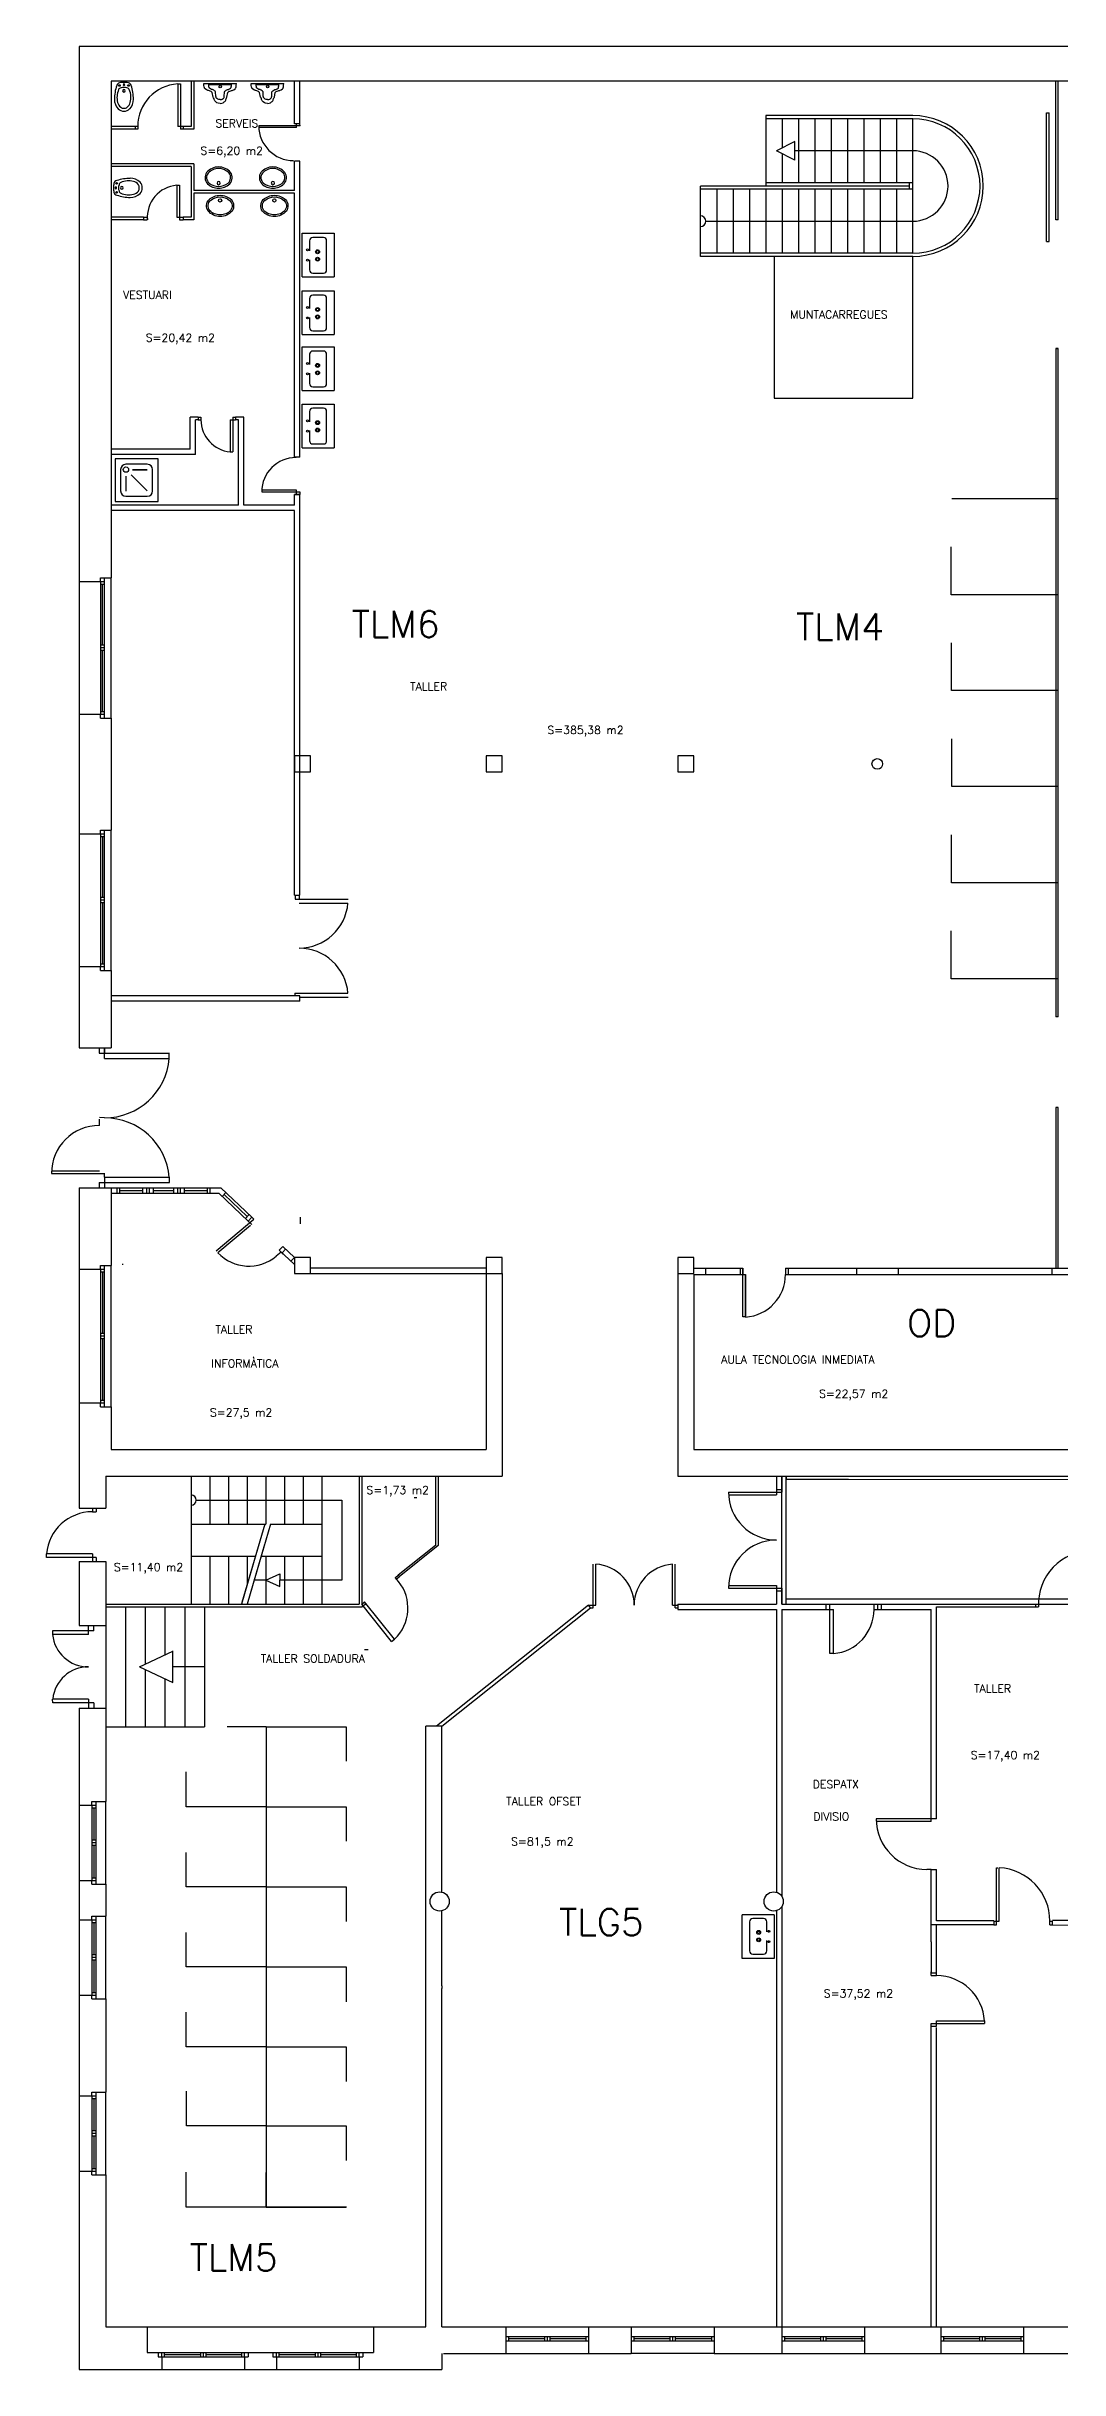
# Model space of a CAD drawing. Extents: x 188 to 272, y -39 to 198.
# Drawn here: x 188.07 to 207.06, y -36.24 to 7.31 of the extents above; entities that cross this region are included whole.
import ezdxf

# ---------------------------------------------------------------- set-up
doc = ezdxf.new("R2010")
doc.units = 0
doc.header["$MEASUREMENT"] = 0
doc.linetypes.add('RAYITAS', pattern=[0.375, 0.25, -0.125])
doc.layers.get('0').update_dxf_attribs({"linetype": 'CONTINUOUS'})
for name, color, linetype in [('ESCA', 4, 'CONTINUOUS'), ('MURO', 1, 'CONTINUOUS'), ('PILAR', 6, 'CONTINUOUS'), ('PUER', 5, 'CONTINUOUS'), ('RETR', 7, 'CONTINUOUS'), ('SANE', 4, 'CONTINUOUS'), ('SUP', 7, 'CONTINUOUS'), ('TABI', 3, 'CONTINUOUS'), ('TEXT', 7, 'CONTINUOUS'), ('VENT', 2, 'CONTINUOUS')]:
    doc.layers.add(name, color=color, linetype=linetype)
doc.layers.get('0').off()
doc.styles.add('SIMPLEX', font='simplex.shx')
doc.styles.add('SIMPLEX8', font='simplex.shx')

# ---------------------------------------------------------------- blocks, each defined once
blk = doc.blocks.new('PICA')
at = {"color": 0, "linetype": 'ByBlock'}
for p, q in [((0, 0.441), (0.599, 0.441)), ((0, -0.378), (0, 0.441)), ((0.599, 0.441), (0.599, -0.378)), ((0.14, 0.301), (0.14, 0.109)), ((0.399, 0.362), (0.2, 0.362)), ((0.459, -0.246), (0.459, 0.301)), ((0, -0.378), (0.599, -0.378)), ((0.14, -0.055), (0.14, -0.246)), ((0.2, -0.307), (0.399, -0.307))]:
    blk.add_line(p, q, dxfattribs=at)
for centre in [(0.099, 0.128), (0.099, -0.066)]:
    blk.add_circle(centre, 0.0182, dxfattribs=at)
for centre, radius, start, end in [((0.2, 0.301), 0.0607, 90, 180), ((0.29, 0.093), 0.0364, 90.00000999999992, 89.99995000000004), ((0.29, 0.093), 0.0243, 90.00000999999992, 89.99995000000004), ((0.399, 0.301), 0.0607, 0, 90), ((0.2, -0.246), 0.0607, 180, 270), ((0.29, -0.046), 0.0364, 90.00000999999992, 89.99995000000004), ((0.29, -0.046), 0.0243, 90.00000999999992, 89.99995000000004), ((0.399, -0.246), 0.0607, 270, 0)]:
    blk.add_arc(centre, radius, start, end, dxfattribs=at)
blk = doc.blocks.new('SAND0800')
at = {"color": 0, "linetype": 'ByBlock'}
for p, q in [((0.8, 0.4), (0, 0.4)), ((0, 0.4), (0, -0.4)), ((0.1, 0.2), (0.1, -0.2)), ((0.6, 0.3), (0.2, 0.3)), ((0.2, 0.076), (0.2, -0.203)), ((0.3, 0.1), (0.6, -0.2)), ((0.597, 0.196), (0.319, 0.196)), ((0.324, 0.196), (0.597, 0.196)), ((0.7, -0.2), (0.7, 0.2)), ((0.8, -0.4), (0.8, 0.4)), ((0, -0.4), (0.8, -0.4)), ((0.2, -0.3), (0.6, -0.3))]:
    blk.add_line(p, q, dxfattribs=at)
blk.add_circle((0.2, 0.2), 0.05, dxfattribs=at)
for centre, start, end in [((0.2, 0.2), 90, 180), ((0.6, 0.2), 0, 90), ((0.2, -0.2), 180, 270), ((0.6, -0.2), 270, 0)]:
    blk.add_arc(centre, 0.1, start, end, dxfattribs=at)
blk = doc.blocks.new('SANLG050')
for centre, radius, start, end in [((-0.079, -0.199), 0.175, 137.7025, 213.746), ((-0.089, -0.198), 0.136, 130.3357, 218.6129), ((0.004, -0.095), 0.304, 221.4024, 269.2179), ((0.002, -0.312), 0.312, 90.4026, 132.3344), ((0, -0.099), 0.27, 223.2869, 269.9124), ((0.001, -0.312), 0.281, 90.1192, 129.3534), ((0, -0.096), 0.03, 90, 270), ((0, -0.096), 0.03, 90, 270), ((-0.002, -0.312), 0.312, 47.6656, 89.5974), ((-0.001, -0.312), 0.281, 50.6466, 89.8808), ((0, -0.096), 0.03, 270, 90), ((0, -0.096), 0.03, 270, 90), ((0, -0.099), 0.27, 270.0876, 316.7131), ((-0.004, -0.095), 0.304, 270.7821, 318.5976), ((0.089, -0.198), 0.136, 321.3871, 49.6643), ((0.079, -0.199), 0.175, 326.254, 42.2975)]:
    blk.add_arc(centre, radius, start, end)
blk = doc.blocks.new('SANTA035')
for centre in [(-0.084, -0.059), (0.084, -0.059)]:
    blk.add_circle(centre, 0.015)
for centre, radius, start, end in [((-0.001, -0.366), 0.366, 89.8005, 103.032), ((0.001, -0.366), 0.366, 76.968, 90.1995), ((0.609, -0.314), 0.787, 161.261, 180.1435), ((0.084, -0.319), 0.263, 179.3193, 223.2606), ((-0.071, -0.075), 0.0668, 100.7369, 168.1755), ((0.234, -0.284), 0.365, 156.2236, 194.6941), ((0.024, -0.347), 0.146, 191.5385, 235.0662), ((-0.058, -0.148), 0.0436, 85.744, 165.1029), ((0.004, -0.276), 0.181, 91.2128, 108.8064), ((0, -0.157), 0.025, 90, 270), ((0, -0.157), 0.025, 90, 270), ((0, -0.045), 0.015, 90, 270), ((0, -0.045), 0.015, 270, 90), ((-0.004, -0.276), 0.181, 71.1936, 88.7872), ((0, -0.157), 0.025, 270, 90), ((0, -0.157), 0.025, 270, 90), ((0.058, -0.148), 0.0436, 14.8971, 94.256), ((-0.024, -0.347), 0.146, 304.9338, 348.4615), ((0.071, -0.075), 0.0668, 11.8245, 79.2631), ((-0.234, -0.284), 0.365, 345.3059, 23.7764), ((-0.084, -0.319), 0.263, 316.7394, 0.6807), ((-0.609, -0.314), 0.787, 359.8565, 18.739), ((0.001, -0.377), 0.163, 228.5613, 269.6753), ((-0.003, -0.387), 0.098, 234.9169, 271.8624), ((0.003, -0.387), 0.098, 268.1376, 305.0831), ((-0.001, -0.377), 0.163, 270.3247, 311.4387)]:
    blk.add_arc(centre, radius, start, end)
blk = doc.blocks.new('URI')
at = {"color": 0, "linetype": 'ByBlock'}
for p, q in [((-0.305, -0.087), (0.304, -0.087)), ((-0.212, -0.127), (-0.213, -0.105)), ((-0.213, -0.105), (0.213, -0.105)), ((-0.209, -0.146), (-0.212, -0.127)), ((-0.205, -0.161), (-0.209, -0.146)), ((-0.204, -0.165), (-0.205, -0.161)), ((-0.198, -0.174), (-0.204, -0.165)), ((-0.179, -0.186), (-0.198, -0.174)), ((-0.167, -0.192), (-0.179, -0.186)), ((-0.161, -0.195), (-0.167, -0.192)), ((-0.15, -0.197), (-0.161, -0.195)), ((-0.14, -0.199), (-0.15, -0.197)), ((-0.13, -0.203), (-0.14, -0.199)), ((-0.116, -0.21), (-0.13, -0.203)), ((-0.103, -0.219), (-0.116, -0.21)), ((-0.091, -0.231), (-0.103, -0.219)), ((-0.084, -0.241), (-0.091, -0.231)), ((-0.079, -0.326), (-0.084, -0.241)), ((-0.077, -0.336), (-0.079, -0.326)), ((-0.077, -0.336), (-0.079, -0.326)), ((-0.075, -0.345), (-0.077, -0.336)), ((-0.075, -0.345), (-0.077, -0.336)), ((-0.071, -0.352), (-0.075, -0.345)), ((-0.071, -0.352), (-0.075, -0.345)), ((-0.061, -0.363), (-0.071, -0.352)), ((-0.061, -0.363), (-0.071, -0.352)), ((-0.055, -0.368), (-0.061, -0.363)), ((-0.055, -0.368), (-0.061, -0.363)), ((-0.041, -0.377), (-0.055, -0.368)), ((-0.041, -0.377), (-0.055, -0.368)), ((-0.025, -0.384), (-0.041, -0.377)), ((-0.025, -0.384), (-0.041, -0.377)), ((0, -0.386), (-0.025, -0.384)), ((0, -0.386), (-0.025, -0.384)), ((0, -0.386), (0.025, -0.384)), ((0, -0.386), (0.025, -0.384)), ((0.025, -0.384), (0.041, -0.377)), ((0.025, -0.384), (0.041, -0.377)), ((0.041, -0.377), (0.055, -0.368)), ((0.041, -0.377), (0.055, -0.368)), ((0.055, -0.368), (0.061, -0.363)), ((0.055, -0.368), (0.061, -0.363)), ((0.061, -0.363), (0.071, -0.352)), ((0.061, -0.363), (0.071, -0.352)), ((0.071, -0.352), (0.075, -0.345)), ((0.071, -0.352), (0.075, -0.345)), ((0.075, -0.345), (0.077, -0.336)), ((0.075, -0.345), (0.077, -0.336)), ((0.077, -0.336), (0.079, -0.326)), ((0.077, -0.336), (0.079, -0.326)), ((0.079, -0.326), (0.084, -0.241)), ((0.084, -0.241), (0.091, -0.231)), ((0.091, -0.231), (0.103, -0.219)), ((0.103, -0.219), (0.116, -0.21)), ((0.116, -0.21), (0.129, -0.203)), ((0.129, -0.203), (0.139, -0.199)), ((0.139, -0.199), (0.15, -0.197)), ((0.15, -0.197), (0.161, -0.195)), ((0.161, -0.195), (0.166, -0.192)), ((0.166, -0.192), (0.179, -0.186)), ((0.179, -0.186), (0.197, -0.174)), ((0.197, -0.174), (0.204, -0.165)), ((0.204, -0.165), (0.205, -0.161)), ((0.205, -0.161), (0.209, -0.146)), ((0.209, -0.146), (0.212, -0.127)), ((0.212, -0.127), (0.213, -0.105))]:
    blk.add_line(p, q, dxfattribs=at)
for points in [[(-0.001, -0.457), (-0.036, -0.455), (-0.059, -0.445), (-0.079, -0.431), (-0.088, -0.424), (-0.102, -0.408), (-0.108, -0.399), (-0.111, -0.385), (-0.113, -0.371), (-0.121, -0.355), (-0.131, -0.341), (-0.148, -0.25), (-0.167, -0.237), (-0.186, -0.227), (-0.2, -0.222), (-0.216, -0.218), (-0.231, -0.215), (-0.239, -0.212), (-0.256, -0.203), (-0.283, -0.185), (-0.292, -0.173), (-0.294, -0.168), (-0.3, -0.145), (-0.304, -0.119), (-0.305, -0.087)], [(-0.001, -0.457), (0.034, -0.455), (0.058, -0.445), (0.078, -0.431), (0.086, -0.424), (0.1, -0.408), (0.107, -0.399), (0.109, -0.385), (0.112, -0.371), (0.119, -0.355), (0.129, -0.341), (0.146, -0.25), (0.165, -0.237), (0.184, -0.227), (0.198, -0.222), (0.214, -0.218), (0.229, -0.215), (0.237, -0.212), (0.255, -0.203), (0.281, -0.185), (0.291, -0.173), (0.293, -0.168), (0.298, -0.145), (0.302, -0.119), (0.304, -0.087)]]:
    blk.add_lwpolyline(points, dxfattribs=at)
blk.add_circle((0.002, -0.143), 0.0232, dxfattribs=at)

msp = doc.modelspace()

# ---------------------------------------------------------------- linework, layer by layer
at = {"layer": 'ESCA'}
for p, q in [((204.306, 6.012), (201.551, 6.012)), ((201.551, 6.012), (201.551, 4.692)), ((204.306, 5.952), (201.551, 5.952)), ((201.857, 5.952), (201.857, 5.406)), ((202.163, 5.952), (202.163, 4.752)), ((202.469, 5.952), (202.469, 4.752)), ((202.776, 5.952), (202.776, 4.752)), ((203.082, 5.952), (203.082, 4.752)), ((203.388, 5.952), (203.388, 4.752)), ((203.694, 5.952), (203.694, 4.752)), ((204, 5.952), (204, 4.752)), ((204.306, 3.432), (204.306, 5.952)), ((202.098, 5.528), (201.751, 5.352)), ((202.098, 5.175), (201.751, 5.352)), ((201.857, 5.298), (201.857, 4.752)), ((202.098, 5.175), (202.098, 5.528)), ((204.306, 5.352), (202.098, 5.352)), ((200.326, 3.372), (200.326, 4.692)), ((204.246, 4.692), (200.326, 4.692)), ((204.306, 4.632), (200.326, 4.632)), ((200.633, 4.632), (200.633, 3.432)), ((200.939, 4.632), (200.939, 3.432)), ((201.245, 4.632), (201.245, 3.432)), ((204.306, 4.752), (201.551, 4.752)), ((201.551, 4.632), (201.551, 3.432)), ((201.857, 4.632), (201.857, 3.432)), ((202.163, 4.632), (202.163, 3.432)), ((202.469, 4.632), (202.469, 3.432)), ((202.776, 4.632), (202.776, 3.432)), ((203.082, 4.632), (203.082, 3.432)), ((203.388, 4.632), (203.388, 3.432)), ((203.694, 4.632), (203.694, 3.432)), ((204, 4.632), (204, 3.432)), ((204.246, 4.632), (204.246, 4.752)), ((200.429, 4.032), (204.306, 4.032)), ((204.306, 3.432), (200.326, 3.432)), ((204.306, 3.372), (200.326, 3.372)), ((190.877, -19.942), (193.606, -19.942)), ((192.4, -19.942), (193.606, -19.942)), ((193.606, -19.942), (193.606, -21.445)), ((193.606, -19.942), (193.606, -21.445)), ((192.164, -20.392), (191.735, -21.864)), ((192.268, -20.392), (191.831, -21.892)), ((192.053, -20.775), (191.727, -21.892)), ((192.157, -20.775), (191.831, -21.892)), ((190.781, -20.992), (190.781, -21.892)), ((192.181, -21.445), (192.446, -21.325)), ((192.181, -21.445), (192.446, -21.325)), ((192.446, -21.325), (192.446, -21.445)), ((192.446, -21.325), (192.446, -21.445)), ((192.181, -21.445), (191.961, -21.445)), ((192.181, -21.445), (192.446, -21.565)), ((192.181, -21.445), (192.446, -21.565)), ((193.606, -21.445), (192.446, -21.445)), ((192.446, -21.565), (192.446, -21.445)), ((193.606, -21.445), (192.446, -21.445)), ((192.446, -21.565), (192.446, -21.445)), ((189.181, -21.942), (189.181, -24.192)), ((189.551, -21.942), (189.551, -24.192)), ((189.551, -21.942), (189.551, -24.192)), ((189.921, -21.942), (189.921, -23.018)), ((189.921, -21.942), (189.921, -23.018)), ((190.291, -21.942), (190.291, -22.845)), ((190.291, -21.942), (190.291, -22.845)), ((190.661, -21.942), (190.661, -24.192)), ((190.661, -21.942), (190.661, -24.192)), ((191.031, -21.942), (191.031, -24.192)), ((191.031, -21.942), (191.031, -24.192)), ((189.816, -23.067), (190.442, -22.774)), ((189.816, -23.067), (190.442, -23.36)), ((190.442, -23.36), (190.442, -22.771)), ((191.031, -23.067), (190.442, -23.067)), ((189.87, -23.094), (189.87, -23.094)), ((189.921, -23.116), (189.921, -24.192)), ((189.921, -23.116), (189.921, -24.192)), ((190.291, -23.289), (190.291, -24.192)), ((190.291, -23.289), (190.291, -24.192))]:
    msp.add_line(p, q, dxfattribs=at)
at = {"layer": 'ESCA', "color": 4}
for p, q in [((190.781, -19.492), (190.781, -20.992)), ((190.781, -19.492), (190.781, -20.992)), ((191.131, -19.492), (191.131, -20.392)), ((191.131, -19.492), (191.131, -20.392)), ((191.481, -19.492), (191.481, -20.392)), ((191.481, -19.492), (191.481, -20.392)), ((191.831, -19.492), (191.831, -20.392)), ((191.831, -19.492), (191.831, -20.392)), ((192.181, -19.492), (192.181, -20.392)), ((192.181, -19.492), (192.181, -20.392)), ((192.531, -19.492), (192.531, -20.392)), ((192.531, -19.492), (192.531, -20.392)), ((192.881, -19.492), (192.881, -20.392)), ((192.881, -19.492), (192.881, -20.392)), ((193.231, -19.492), (193.231, -21.892)), ((193.231, -19.492), (193.231, -21.892)), ((190.781, -20.392), (192.181, -20.392)), ((190.781, -20.392), (192.181, -20.392)), ((192.268, -20.392), (193.231, -20.392)), ((192.268, -20.392), (193.231, -20.392)), ((190.781, -20.992), (191.989, -20.992)), ((191.131, -20.992), (191.131, -21.892)), ((191.481, -20.992), (191.481, -21.892)), ((191.831, -20.992), (191.831, -21.535)), ((192.093, -20.992), (193.231, -20.992)), ((192.093, -20.992), (193.231, -20.992)), ((192.181, -20.992), (192.181, -21.892)), ((192.181, -20.992), (192.181, -21.892)), ((192.531, -20.992), (192.531, -21.892)), ((192.531, -20.992), (192.531, -21.892)), ((192.881, -20.992), (192.881, -21.892)), ((192.881, -20.992), (192.881, -21.892)), ((189.181, -24.192), (191.031, -24.192)), ((189.181, -24.192), (191.031, -24.192))]:
    msp.add_line(p, q, dxfattribs=at)
at = {"layer": 'ESCA', "color": 4, "linetype": 'RAYITAS'}
for p, q in [((190.781, -20.992), (191.989, -20.992)), ((191.131, -20.992), (191.131, -21.892)), ((191.481, -20.992), (191.481, -21.892)), ((191.831, -20.992), (191.831, -21.535))]:
    msp.add_line(p, q, dxfattribs=at)
at = {"layer": 'ESCA', "linetype": 'RAYITAS'}
msp.add_line((190.781, -20.992), (190.781, -21.892), dxfattribs=at)
at = {"layer": 'ESCA'}
for centre, radius in [((204.306, 4.692), 1.32), ((204.306, 4.692), 1.26), ((204.306, 4.692), 0.66), ((200.326, 4.032), 0.102), ((190.781, -19.942), 0.0958)]:
    msp.add_arc(centre, radius, 270, 90, dxfattribs=at)
at = {"layer": 'MURO'}
for p, q in [((188.681, 7.308), (188.681, -2.722)), ((236.921, 7.308), (188.681, 7.308)), ((189.281, 6.658), (189.281, -2.652)), ((235.951, 6.658), (189.281, 6.658)), ((188.681, -2.722), (189.081, -2.722)), ((189.081, -2.652), (189.281, -2.652)), ((189.081, -2.722), (189.081, -2.652)), ((188.681, -5.212), (189.081, -5.212)), ((188.681, -5.212), (188.681, -7.452)), ((189.081, -5.282), (189.081, -5.212)), ((189.081, -5.282), (189.281, -5.282)), ((189.281, -5.282), (189.281, -7.382)), ((189.081, -7.382), (189.281, -7.382)), ((189.081, -7.452), (189.081, -7.382)), ((188.681, -7.452), (189.081, -7.452)), ((188.681, -9.942), (189.081, -9.942)), ((188.681, -9.942), (188.681, -11.462)), ((189.081, -10.012), (189.081, -9.942)), ((189.081, -10.012), (189.281, -10.012)), ((189.281, -10.012), (189.281, -11.462)), ((188.681, -11.462), (189.281, -11.462)), ((188.681, -14.092), (188.681, -15.612)), ((188.681, -14.092), (189.391, -14.092)), ((189.281, -14.092), (189.281, -15.542)), ((189.281, -14.092), (189.281, -14.092)), ((189.281, -14.192), (189.391, -14.192)), ((189.281, -14.192), (189.391, -14.192)), ((189.391, -14.092), (189.391, -14.192)), ((188.681, -15.612), (189.081, -15.612)), ((189.081, -15.542), (189.281, -15.542)), ((189.081, -15.612), (189.081, -15.542)), ((192.721, -15.392), (192.721, -15.692)), ((193.021, -15.392), (192.721, -15.392)), ((193.021, -15.692), (193.021, -15.392)), ((196.311, -15.392), (196.311, -15.692)), ((196.611, -15.392), (196.311, -15.392)), ((196.611, -15.692), (196.611, -15.392)), ((199.901, -15.392), (199.901, -15.692)), ((200.201, -15.392), (199.901, -15.392)), ((200.201, -15.692), (200.201, -15.392)), ((192.721, -15.692), (193.021, -15.692)), ((196.311, -15.692), (196.611, -15.692)), ((196.311, -15.692), (196.311, -18.992)), ((196.611, -15.692), (196.611, -19.492)), ((199.901, -15.692), (200.201, -15.692)), ((199.901, -15.692), (199.901, -19.492)), ((200.201, -15.712), (200.201, -18.992)), ((188.681, -18.122), (189.081, -18.122)), ((188.681, -18.122), (188.681, -20.092)), ((189.081, -18.192), (189.081, -18.122)), ((189.081, -18.192), (189.281, -18.192)), ((189.281, -18.192), (189.281, -18.992)), ((189.281, -18.992), (193.021, -18.992)), ((193.021, -18.992), (196.311, -18.992)), ((200.201, -18.992), (231.021, -18.992)), ((189.181, -19.492), (196.611, -19.492)), ((189.181, -19.492), (189.181, -20.092)), ((199.901, -19.492), (236.491, -19.492)), ((188.681, -20.092), (189.181, -20.092)), ((188.681, -21.092), (188.681, -22.292)), ((188.681, -21.092), (189.181, -21.092)), ((189.181, -21.092), (189.181, -22.292)), ((188.681, -22.292), (189.181, -22.292)), ((188.681, -23.842), (188.681, -25.662)), ((188.681, -23.842), (189.181, -23.842)), ((189.181, -23.842), (189.181, -25.592)), ((188.681, -25.662), (188.921, -25.662)), ((188.921, -25.592), (189.181, -25.592)), ((188.921, -25.662), (188.921, -25.592)), ((188.681, -27.072), (188.921, -27.072)), ((188.681, -27.072), (188.681, -27.812)), ((188.921, -27.142), (188.921, -27.072)), ((188.921, -27.142), (189.181, -27.142)), ((189.181, -27.142), (189.181, -27.742)), ((188.681, -27.812), (188.921, -27.812)), ((188.921, -27.742), (189.181, -27.742)), ((188.921, -27.812), (188.921, -27.742)), ((188.681, -29.222), (188.921, -29.222)), ((188.681, -29.222), (188.681, -31.112)), ((188.921, -29.292), (188.921, -29.222)), ((188.921, -29.292), (189.181, -29.292)), ((189.181, -29.292), (189.181, -31.042)), ((188.681, -31.112), (188.921, -31.112)), ((188.921, -31.042), (189.181, -31.042)), ((188.921, -31.112), (188.921, -31.042)), ((188.681, -32.522), (188.921, -32.522)), ((188.681, -32.522), (188.681, -36.242)), ((188.921, -32.592), (188.921, -32.522)), ((188.921, -32.592), (189.181, -32.592)), ((189.181, -32.592), (189.181, -35.442)), ((189.181, -35.442), (189.961, -35.442)), ((189.961, -35.442), (189.961, -35.922)), ((194.201, -35.442), (194.201, -35.922)), ((194.201, -35.442), (195.181, -35.442)), ((195.481, -35.442), (196.681, -35.442)), ((196.681, -35.442), (196.681, -35.942)), ((198.231, -35.442), (198.231, -35.942)), ((198.231, -35.442), (199.031, -35.442)), ((199.031, -35.442), (199.031, -35.942)), ((200.581, -35.442), (200.581, -35.942)), ((200.581, -35.442), (201.851, -35.442)), ((201.851, -35.442), (201.851, -35.942)), ((203.401, -35.442), (203.401, -35.942)), ((203.401, -35.442), (204.831, -35.442)), ((204.831, -35.442), (204.831, -35.942)), ((206.381, -35.442), (206.381, -35.942)), ((206.381, -35.442), (207.81, -35.442)), ((189.961, -35.922), (190.161, -35.922)), ((190.161, -35.922), (190.161, -36.002)), ((190.161, -36.002), (190.231, -36.002)), ((190.231, -36.002), (190.231, -36.242)), ((191.781, -36.002), (191.781, -36.242)), ((191.781, -36.002), (191.851, -36.002)), ((191.851, -35.922), (191.851, -36.002)), ((191.851, -35.922), (192.311, -35.922)), ((192.311, -35.922), (192.311, -36.002)), ((192.311, -36.002), (192.381, -36.002)), ((192.381, -36.002), (192.381, -36.242)), ((193.931, -36.002), (193.931, -36.242)), ((193.931, -36.002), (194.001, -36.002)), ((194.001, -35.922), (194.001, -36.002)), ((194.001, -35.922), (194.201, -35.922)), ((195.481, -35.942), (195.481, -36.242)), ((195.511, -35.942), (196.681, -35.942)), ((198.231, -35.942), (199.031, -35.942)), ((200.581, -35.942), (201.851, -35.942)), ((203.401, -35.942), (204.831, -35.942)), ((206.381, -35.942), (209.321, -35.942)), ((188.681, -36.242), (190.231, -36.242)), ((191.781, -36.242), (192.381, -36.242)), ((193.931, -36.242), (195.481, -36.242))]:
    msp.add_line(p, q, dxfattribs=at)
at = {"layer": 'PILAR'}
for p, q in [((193.021, -5.992), (192.721, -5.992)), ((192.721, -5.992), (192.721, -6.292)), ((193.021, -6.292), (193.021, -5.992)), ((196.311, -5.992), (196.311, -6.292)), ((196.611, -5.992), (196.311, -5.992)), ((196.611, -6.292), (196.611, -5.992)), ((199.901, -5.992), (199.901, -6.292)), ((200.201, -5.992), (199.901, -5.992)), ((200.201, -6.292), (200.201, -5.992)), ((192.721, -6.292), (193.021, -6.292)), ((196.311, -6.292), (196.611, -6.292)), ((199.901, -6.292), (200.201, -6.292))]:
    msp.add_line(p, q, dxfattribs=at)
for centre, radius in [((203.641, -6.142), 0.1), ((195.44, -27.467), 0.18), ((201.7, -27.467), 0.18)]:
    msp.add_circle(centre, radius, dxfattribs=at)
at = {"layer": 'PUER'}
for p, q in [((190.531, 6.606), (190.531, 5.808)), ((190.531, 6.606), (190.581, 6.606)), ((190.581, 6.608), (190.581, 5.758)), ((189.781, 5.808), (189.726, 5.808)), ((189.781, 5.758), (189.726, 5.758)), ((189.731, 5.808), (189.731, 5.758)), ((189.781, 5.808), (189.781, 5.758)), ((190.636, 5.808), (190.531, 5.808)), ((190.626, 5.758), (190.581, 5.758)), ((190.631, 5.808), (190.631, 5.758)), ((192.826, 5.821), (192.049, 5.821)), ((192.756, 5.787), (192.05, 5.787)), ((190.511, 4.706), (190.511, 4.108)), ((190.511, 4.706), (190.561, 4.706)), ((190.561, 4.708), (190.561, 4.058)), ((189.891, 4.108), (189.961, 4.108)), ((189.891, 4.058), (189.961, 4.058)), ((189.961, 4.108), (189.961, 4.058)), ((190.511, 4.108), (190.631, 4.108)), ((190.561, 4.058), (190.631, 4.058)), ((190.916, 0.358), (190.966, 0.358)), ((190.916, 0.308), (190.966, 0.308)), ((190.966, 0.358), (190.966, 0.308)), ((191.516, 0.308), (191.516, -0.29)), ((191.516, 0.308), (191.616, 0.308)), ((191.566, 0.358), (191.566, -0.29)), ((191.566, 0.358), (191.616, 0.358)), ((191.516, -0.29), (191.566, -0.29)), ((192.106, -1.042), (192.821, -1.042)), ((192.107, -1.006), (192.749, -1.006)), ((192.729, -8.599), (192.729, -8.675)), ((192.729, -8.675), (193.724, -8.675)), ((192.804, -8.599), (192.804, -8.675)), ((192.804, -8.75), (193.721, -8.75)), ((192.725, -10.439), (193.721, -10.439)), ((192.821, -10.515), (193.724, -10.515)), ((189.061, -11.462), (189.061, -11.562)), ((189.061, -11.562), (190.376, -11.562)), ((189.161, -11.662), (189.161, -11.462)), ((189.161, -11.462), (189.161, -11.562)), ((189.161, -11.662), (190.372, -11.662)), ((190.372, -11.662), (190.372, -11.562)), ((188.164, -13.819), (189.164, -13.819)), ((188.166, -13.769), (189.064, -13.769)), ((189.161, -13.892), (189.161, -14.092)), ((189.161, -13.892), (190.372, -13.892)), ((190.372, -13.892), (190.372, -13.992)), ((189.061, -13.992), (189.061, -14.092)), ((189.061, -13.992), (190.376, -13.992)), ((191.251, -15.267), (191.957, -14.679)), ((191.896, -14.794), (191.283, -15.305)), ((192.469, -15.294), (192.377, -15.37)), ((192.469, -15.294), (192.501, -15.332)), ((201.071, -15.592), (201.121, -15.592)), ((201.121, -16.51), (201.121, -15.592)), ((201.121, -15.592), (201.121, -15.712)), ((201.921, -15.592), (201.921, -15.712)), ((201.921, -15.592), (201.971, -15.592)), ((201.071, -15.712), (201.171, -15.712)), ((201.171, -16.51), (201.171, -15.712)), ((201.171, -15.712), (201.171, -16.51)), ((201.921, -15.712), (201.971, -15.712)), ((201.171, -16.51), (201.121, -16.51)), ((194.961, -19.894), (195.011, -19.894)), ((200.851, -19.792), (201.851, -19.792)), ((200.852, -19.842), (201.751, -19.842)), ((201.751, -19.746), (201.751, -19.842)), ((201.851, -19.735), (201.851, -19.792)), ((188.931, -20.092), (188.931, -20.162)), ((189.001, -20.092), (189.001, -20.162)), ((189.001, -21.022), (188.071, -21.022)), ((188.931, -20.952), (188.074, -20.952)), ((188.931, -20.952), (188.931, -21.092)), ((189.001, -21.022), (189.001, -21.092)), ((198.314, -21.964), (198.314, -21.143)), ((198.364, -21.914), (198.364, -21.144)), ((199.804, -21.914), (199.804, -21.146)), ((199.854, -21.964), (199.854, -21.146)), ((194.609, -21.391), (194.662, -21.349)), ((194.628, -21.421), (194.681, -21.379)), ((200.851, -21.592), (201.851, -21.592)), ((200.852, -21.542), (201.751, -21.542)), ((201.751, -21.542), (201.751, -21.642)), ((201.851, -21.592), (201.851, -21.642)), ((194.54, -22.594), (193.981, -21.892)), ((194.593, -22.551), (194.034, -21.85)), ((198.226, -21.914), (198.364, -21.914)), ((198.264, -21.964), (198.314, -21.964)), ((199.804, -21.914), (199.904, -21.914)), ((199.854, -21.964), (199.904, -21.964)), ((202.681, -21.892), (202.751, -21.892)), ((202.681, -21.992), (202.821, -21.992)), ((202.751, -22.819), (202.751, -21.892)), ((202.821, -22.819), (202.821, -21.992)), ((203.581, -21.992), (203.581, -21.892)), ((203.581, -21.892), (203.651, -21.892)), ((203.581, -21.992), (203.651, -21.992)), ((206.611, -21.892), (206.661, -21.892)), ((206.611, -21.942), (206.611, -21.892)), ((206.611, -21.942), (206.662, -21.942)), ((188.856, -22.464), (188.181, -22.464)), ((188.956, -22.394), (188.184, -22.394)), ((188.856, -22.464, -7), (188.856, -22.292, -7)), ((188.956, -22.394, -7), (188.956, -22.292, -7)), ((194.101, -22.748), (194.033, -22.748)), ((202.821, -22.819), (202.751, -22.819)), ((188.86, -23.672), (188.185, -23.672)), ((188.96, -23.742), (188.189, -23.742)), ((188.86, -23.672), (188.86, -23.842)), ((188.96, -23.742), (188.96, -23.842)), ((204.751, -25.916), (203.62, -25.916)), ((204.65, -25.966), (203.621, -25.966)), ((204.65, -26.866), (204.57, -26.866)), ((205.876, -27.904), (205.876, -26.834)), ((205.901, -26.843), (205.876, -26.843)), ((205.926, -27.834), (205.926, -26.835)), ((205.826, -27.834), (205.926, -27.834)), ((206.876, -27.904), (206.876, -27.834)), ((206.876, -27.834), (206.926, -27.834)), ((205.826, -27.904), (205.876, -27.904)), ((206.876, -27.904), (206.926, -27.904)), ((204.651, -28.805), (204.651, -28.786)), ((204.651, -28.858), (204.651, -28.808)), ((204.651, -28.808), (204.751, -28.808)), ((204.651, -28.858), (204.751, -28.858)), ((204.751, -28.858), (204.751, -28.808)), ((204.651, -29.827), (204.651, -29.758)), ((204.651, -29.758), (205.65, -29.758)), ((204.651, -29.808), (204.751, -29.808)), ((204.751, -29.808), (204.751, -29.708)), ((204.751, -29.708), (205.65, -29.708)), ((205.65, -29.708), (205.65, -29.758))]:
    msp.add_line(p, q, dxfattribs=at)
at = {"layer": 'PUER', "color": 5}
msp.add_line((192.725, -10.439), (192.725, -10.49), dxfattribs=at)
at = {"layer": 'PUER'}
for centre, radius, start, end in [((190.581, 5.808), 0.8, 93.5833, 180), ((192.702, 5.821), 0.653, 180, 270), ((190.561, 4.108), 0.6, 94.7802, 184.7802), ((191.566, 0.308), 0.6, 180, 265.2198), ((192.749, -1.042), 0.644, 90, 180), ((192.804, -8.675), 0.92, 270, 355.279), ((192.804, -10.515), 0.92, 4.721, 90), ((189.161, -11.562), 1.215, 270, 355.279), ((189.064, -13.819), 0.9, 90, 180), ((189.161, -13.992), 1.215, 4.721, 90), ((191.864, -14.756), 0.8, 223.3889, 309.8056), ((201.121, -15.712), 0.8, 273.5833, 0), ((201.751, -19.792), 0.9, 180, 270), ((188.931, -21.022), 0.86, 90, 175.3312), ((201.751, -21.592), 0.9, 90, 180), ((207.661, -21.892), 1, 90, 182.866), ((198.314, -21.914), 0.772, 0, 86.2847), ((199.854, -21.914), 0.77, 93.7231, 180), ((194.041, -21.968), 0.803, 313.4041, 38.5662), ((202.751, -21.992), 0.83, 274.8379, 0), ((188.856, -22.394), 0.675, 185.9525, 270), ((188.86, -23.742), 0.675, 90, 174.0475), ((204.57, -25.916), 0.95, 180, 270), ((205.876, -27.834), 1, 0, 87.134), ((204.751, -29.758), 0.9, 3.1847, 90)]:
    msp.add_arc(centre, radius, start, end, dxfattribs=at)
at = {"layer": 'RETR', "color": 3}
for p, q in [((192.821, 5.858), (192.721, 5.858)), ((192.821, 5.158), (192.721, 5.158)), ((192.821, -0.392), (192.721, -0.392)), ((192.821, -1.092), (192.721, -1.092))]:
    msp.add_line(p, q, dxfattribs=at)
at = {"layer": 'TABI'}
for p, q in [((190.781, 6.658), (190.781, 5.808)), ((190.831, 6.658), (190.831, 5.758)), ((192.721, 5.858), (192.721, 6.658)), ((192.821, 5.858), (192.821, 6.658)), ((189.731, 5.808), (189.281, 5.808)), ((189.731, 5.758), (189.281, 5.758)), ((190.781, 5.808), (190.631, 5.808)), ((190.831, 5.758), (190.631, 5.758)), ((190.781, 5.058), (190.781, 4.108)), ((190.831, 5.108), (190.831, 4.608)), ((192.721, 4.608), (192.721, 5.158)), ((192.821, -0.392), (192.821, 5.158)), ((190.831, 4.558), (190.831, 4.058)), ((192.721, -0.392), (192.721, 4.558)), ((189.891, 4.108), (189.891, 4.058)), ((190.631, 4.108), (190.631, 4.058)), ((190.916, 0.358), (190.761, 0.358)), ((190.761, -0.242), (190.761, 0.358)), ((190.916, 0.308), (190.861, 0.308)), ((190.861, -0.342), (190.861, 0.308)), ((190.916, 0.358), (190.916, 0.308)), ((191.616, 0.358), (191.616, 0.308)), ((191.771, 0.358), (191.616, 0.358)), ((191.671, 0.308), (191.616, 0.308)), ((191.671, -1.292), (191.671, 0.308)), ((191.771, -1.292), (191.771, 0.358)), ((190.761, -0.242), (189.281, -0.242)), ((190.861, -0.342), (189.281, -0.342)), ((191.671, -1.292), (189.281, -1.292)), ((192.721, -1.292), (191.771, -1.292)), ((192.721, -1.292), (192.721, -1.092)), ((192.721, -1.092), (192.821, -1.092)), ((192.821, -8.604), (192.821, -1.092)), ((192.721, -1.392), (189.281, -1.392)), ((192.721, -8.604), (192.721, -1.392)), ((195.361, -19.492), (195.361, -20.792)), ((195.411, -19.492), (195.411, -20.792)), ((201.751, -19.492), (201.751, -19.742)), ((201.851, -19.492), (201.851, -19.742)), ((201.751, -19.742), (201.851, -19.742)), ((195.411, -20.792), (194.681, -21.379)), ((201.751, -21.642), (201.751, -21.892)), ((201.751, -21.642), (201.851, -21.642)), ((201.851, -21.642), (201.851, -21.892)), ((199.901, -21.892), (199.901, -21.992)), ((199.901, -21.892), (201.751, -21.892)), ((199.901, -21.992), (201.751, -21.992)), ((201.751, -21.992), (201.751, -27.294)), ((201.851, -21.892), (202.681, -21.892)), ((201.851, -21.992), (202.681, -21.992)), ((201.851, -21.992), (201.851, -27.369)), ((202.681, -21.992), (202.681, -21.892)), ((203.651, -21.892), (204.651, -21.892)), ((203.651, -21.992), (203.651, -21.892)), ((203.651, -21.992), (204.651, -21.992)), ((203.721, -21.992), (203.721, -21.892)), ((204.651, -25.916), (204.651, -21.992)), ((204.701, -21.892), (206.611, -21.892)), ((204.751, -25.916), (204.751, -21.942)), ((204.751, -21.942), (206.611, -21.942)), ((195.481, -24.18), (195.181, -24.18)), ((195.181, -35.442), (195.181, -24.18)), ((195.481, -27.292), (195.481, -24.18)), ((195.481, -29.047), (195.481, -27.642)), ((201.751, -27.64), (201.751, -29.047)), ((201.851, -27.565), (201.851, -29.542)), ((195.481, -35.442), (195.481, -29.097)), ((201.751, -29.097), (201.751, -35.442)), ((201.851, -29.542), (201.851, -35.442)), ((204.651, -35.442), (204.651, -29.827)), ((204.751, -35.442), (204.751, -29.827))]:
    msp.add_line(p, q, dxfattribs=at)
at = {"layer": 'TABI', "color": 3}
for p, q in [((190.831, 5.108), (189.281, 5.108)), ((190.781, 5.058), (189.281, 5.058)), ((192.721, 4.608), (190.831, 4.608)), ((192.721, 4.558), (190.831, 4.558)), ((189.891, 4.108), (189.281, 4.108)), ((189.891, 4.058), (189.281, 4.058)), ((190.781, 4.108), (190.631, 4.108)), ((190.831, 4.058), (190.631, 4.058)), ((193.931, -19.492), (193.931, -21.892)), ((193.981, -19.492), (193.981, -21.892)), ((189.181, -21.892), (193.931, -21.892)), ((189.181, -21.942), (193.981, -21.942))]:
    msp.add_line(p, q, dxfattribs=at)
at = {"layer": 'TEXT', "color": 3}
for p, q in [((206.984, 4.06), (206.984, 6.658)), ((207.031, 4.06), (207.031, 6.658)), ((206.815, 3.65), (206.815, 6.065)), ((206.815, 6.065), (206.862, 6.065)), ((206.862, 3.65), (206.862, 6.065)), ((206.984, 4.06), (206.984, 4.481)), ((207.031, 4.06), (206.984, 4.06)), ((206.815, 3.65), (206.815, 3.65)), ((206.815, 3.65), (206.862, 3.65)), ((204.306, 3.372), (201.71, 3.372)), ((201.71, 3.372), (201.71, 0.712)), ((204.31, 0.712), (204.31, 3.372)), ((206.984, 1.645), (206.984, -10.883)), ((207.031, 1.645), (206.984, 1.645)), ((207.031, -1.172), (207.031, 1.645)), ((201.71, 0.712), (204.31, 0.712)), ((207.031, -1.172), (205.035, -1.172)), ((206.984, -1.172), (206.938, -1.172)), ((207.031, -2.97), (207.031, -1.172)), ((205.028, -2.97), (205.028, -2.072)), ((207.031, -2.97), (205.028, -2.97)), ((207.031, -4.767), (207.031, -2.97)), ((205.033, -4.767), (205.033, -3.869)), ((207.031, -4.767), (205.033, -4.767)), ((207.031, -6.568), (207.031, -4.767)), ((205.036, -6.568), (205.036, -5.67)), ((207.031, -6.568), (205.036, -6.568)), ((207.031, -8.369), (207.031, -6.568)), ((205.029, -8.369), (205.029, -7.47)), ((192.721, -8.604), (192.821, -8.604)), ((207.031, -8.369), (205.029, -8.369)), ((207.031, -10.168), (207.031, -8.369)), ((205.025, -10.168), (205.025, -9.27)), ((207.031, -10.168), (205.025, -10.168)), ((207.031, -10.883), (207.031, -10.168)), ((192.821, -10.49), (189.281, -10.49)), ((192.821, -10.591), (189.281, -10.591)), ((192.821, -10.591), (192.821, -10.49)), ((207.031, -10.883), (206.984, -10.883)), ((207.031, -10.883), (207.031, -10.883)), ((207.031, -12.586), (206.984, -12.586)), ((206.984, -12.586), (206.984, -15.299)), ((207.031, -15.592), (207.031, -12.586)), ((189.501, -15.533), (189.501, -15.514)), ((196.311, -15.592), (193.021, -15.592)), ((206.984, -15.299), (206.984, -15.592)), ((193.021, -15.692), (196.311, -15.692)), ((195.361, -20.792), (194.662, -21.349)), ((193.981, -21.942), (194.005, -21.923)), ((198.226, -21.914), (195.381, -24.18)), ((195.481, -24.18), (198.264, -21.964)), ((198.264, -21.964), (198.226, -21.914)), ((198.264, -21.922), (198.264, -21.922)), ((204.651, -21.892), (204.701, -21.892)), ((192.19, -24.192), (191.46, -24.192)), ((192.19, -24.192), (192.19, -33.196)), ((192.19, -24.192), (192.19, -25.695)), ((192.19, -24.192), (193.688, -24.192)), ((193.688, -24.192), (193.688, -24.839)), ((195.444, -24.13), (195.444, -24.13)), ((190.687, -25.695), (190.687, -25.04)), ((192.19, -25.691), (192.19, -27.194)), ((192.19, -25.691), (193.688, -25.691)), ((193.688, -25.691), (193.688, -26.338)), ((192.19, -25.695), (190.687, -25.695)), ((192.19, -25.695), (192.19, -27.194)), ((190.687, -27.194), (190.687, -26.547)), ((204.651, -28.222), (204.651, -26.866)), ((204.751, -27.832), (204.751, -26.866)), ((192.19, -27.194), (190.687, -27.194)), ((192.19, -27.194), (193.688, -27.194)), ((192.19, -27.194), (192.19, -28.695)), ((193.688, -27.194), (193.688, -27.843)), ((205.826, -27.832), (204.751, -27.832)), ((206.926, -27.82), (207.81, -27.82)), ((206.926, -27.904), (206.926, -27.834)), ((190.687, -28.695), (190.687, -28.047)), ((205.826, -27.908), (204.651, -27.908)), ((204.651, -28.222), (204.651, -28.808)), ((204.751, -28.808), (204.751, -27.908)), ((206.926, -27.904), (207.81, -27.909)), ((192.19, -28.695), (190.687, -28.695)), ((192.19, -28.695), (193.687, -28.695)), ((192.19, -28.695), (192.19, -30.191)), ((193.687, -28.695), (193.687, -29.349)), ((195.481, -29.047), (195.481, -29.097)), ((201.751, -29.047), (201.751, -29.097)), ((204.651, -28.808), (204.751, -28.808)), ((190.687, -30.191), (190.687, -29.543)), ((192.19, -30.191), (190.687, -30.191)), ((192.19, -30.191), (193.687, -30.191)), ((192.19, -30.191), (192.19, -31.672)), ((193.687, -30.191), (193.687, -30.844)), ((190.694, -31.672), (190.694, -31.025)), ((192.19, -31.672), (190.694, -31.672)), ((192.19, -31.672), (193.687, -31.672)), ((193.687, -31.672), (193.687, -32.324)), ((190.687, -33.196), (190.687, -32.545)), ((192.19, -33.196), (192.19, -32.55)), ((192.19, -33.196), (190.687, -33.196)), ((192.19, -33.196), (193.687, -33.196)), ((193.694, -33.196), (192.19, -33.196))]:
    msp.add_line(p, q, dxfattribs=at)
at = {"layer": 'TEXT', "color": 5}
for p, q in [((192.756, 5.787), (192.756, 5.858)), ((192.826, 5.821), (192.821, 5.858)), ((206.984, 1.645), (207.031, 1.645)), ((192.749, -1.006), (192.749, -1.092)), ((192.821, -1.042), (192.821, -1.092)), ((207.031, -1.172), (207.031, -1.172)), ((207.031, -12.586), (207.031, -12.586)), ((189.161, -12.777), (189.064, -12.773)), ((189.064, -12.919), (189.064, -12.799)), ((189.161, -13.892), (189.161, -13.825)), ((191.852, -14.711), (191.92, -14.775)), ((191.92, -14.638), (191.957, -14.679)), ((188.931, -20.092), (189.001, -20.092)), ((188.931, -20.162), (189.001, -20.162)), ((188.071, -21.022), (188.074, -20.952)), ((188.931, -21.092), (189.001, -21.092)), ((194.669, -21.467), (194.605, -21.395)), ((194.609, -21.391), (194.609, -21.391)), ((194.684, -21.377), (194.662, -21.349)), ((193.981, -21.892), (194.034, -21.85)), ((194.005, -21.923), (194.058, -21.88)), ((194.094, -21.925), (194.094, -21.925)), ((188.184, -22.394), (188.184, -22.464)), ((194.54, -22.594), (194.593, -22.551)), ((188.189, -23.742), (188.185, -23.672)), ((204.65, -25.966), (204.651, -25.916)), ((204.65, -26.866), (204.751, -26.866))]:
    msp.add_line(p, q, dxfattribs=at)
at = {"layer": 'TEXT', "color": 4}
for p, q in [((201.851, -19.492), (223.962, -19.481)), ((201.851, -21.592), (201.851, -19.492)), ((201.932, -21.892), (201.932, -19.492)), ((201.932, -19.492), (201.932, -19.548)), ((201.932, -19.492), (201.932, -19.548)), ((201.932, -19.548), (203.102, -19.548)), ((203.102, -19.548), (223.862, -19.588)), ((201.851, -21.892), (201.851, -21.592)), ((201.851, -21.892), (201.932, -21.892)), ((201.932, -21.892), (201.932, -21.797)), ((201.932, -21.797), (218.247, -21.797)), ((201.932, -21.892), (218.247, -21.892))]:
    msp.add_line(p, q, dxfattribs=at)
at = {"layer": 'TEXT', "color": 2}
msp.add_line((205.826, -27.832), (205.826, -27.908), dxfattribs=at)
at = {"layer": 'VENT'}
for p, q in [((188.681, -2.722), (188.681, -5.212)), ((189.081, -2.722), (189.081, -5.212)), ((189.081, -2.722), (189.161, -2.722)), ((189.081, -2.772), (189.161, -2.772)), ((189.121, -3.917), (189.121, -2.772)), ((189.161, -5.282), (189.161, -2.652)), ((189.281, -5.282), (189.281, -2.652)), ((189.161, -3.917), (189.081, -3.917)), ((189.161, -3.967), (189.081, -3.967)), ((189.161, -4.017), (189.081, -4.017)), ((189.121, -5.162), (189.121, -4.017)), ((189.081, -5.162), (189.161, -5.162)), ((189.081, -5.212), (189.161, -5.212)), ((189.161, -10.012), (189.161, -7.382)), ((189.281, -10.012), (189.281, -7.382)), ((188.681, -7.452), (188.681, -9.942)), ((189.081, -7.452), (189.081, -9.942)), ((189.081, -7.452), (189.161, -7.452)), ((189.081, -7.502), (189.161, -7.502)), ((189.121, -7.502), (189.121, -8.647)), ((189.161, -8.647), (189.081, -8.647)), ((189.161, -8.697), (189.081, -8.697)), ((189.161, -8.747), (189.081, -8.747)), ((189.121, -8.747), (189.121, -9.892)), ((189.081, -9.892), (189.161, -9.892)), ((189.081, -9.942), (189.161, -9.942)), ((189.391, -14.092), (191.341, -14.092)), ((189.391, -14.192), (191.301, -14.192)), ((189.441, -14.092), (189.441, -14.192)), ((189.441, -14.142), (189.871, -14.142)), ((189.871, -14.092), (189.871, -14.192)), ((189.946, -14.092), (189.946, -14.192)), ((189.996, -14.092), (189.996, -14.192)), ((190.071, -14.092), (190.071, -14.192)), ((190.071, -14.142), (190.451, -14.142)), ((190.451, -14.092), (190.451, -14.192)), ((190.526, -14.092), (190.526, -14.192)), ((190.576, -14.092), (190.576, -14.192)), ((190.651, -14.092), (190.651, -14.192)), ((190.651, -14.142), (191.081, -14.142)), ((191.081, -14.092), (191.081, -14.192)), ((191.131, -14.092), (191.131, -14.192)), ((192.825, -14.641), (192.825, -14.761)), ((192.503, -15.186), (192.721, -15.392)), ((188.681, -15.612), (188.681, -18.122)), ((189.081, -15.612), (189.081, -18.122)), ((189.081, -15.612), (189.161, -15.612)), ((189.081, -15.662), (189.161, -15.662)), ((189.121, -15.662), (189.121, -16.817)), ((189.161, -18.192), (189.161, -15.542)), ((189.281, -18.192), (189.281, -15.542)), ((192.434, -15.259), (192.721, -15.529)), ((200.201, -15.592), (201.071, -15.592)), ((200.421, -15.592), (200.421, -15.712)), ((201.071, -15.592), (201.071, -15.712)), ((201.971, -15.592), (218.586, -15.592)), ((201.971, -15.592), (201.971, -15.712)), ((203.256, -15.712), (203.256, -15.592)), ((204.036, -15.712), (204.036, -15.592)), ((206.921, -15.712), (206.921, -15.592)), ((200.201, -15.712), (201.071, -15.712)), ((201.971, -15.712), (218.586, -15.712)), ((189.161, -16.817), (189.081, -16.817)), ((189.161, -16.867), (189.081, -16.867)), ((189.161, -16.917), (189.081, -16.917)), ((189.121, -16.917), (189.121, -18.072)), ((189.081, -18.072), (189.161, -18.072)), ((189.081, -18.122), (189.161, -18.122)), ((188.681, -25.662), (188.681, -27.072)), ((188.921, -25.662), (188.921, -27.072)), ((188.921, -25.662), (189.001, -25.662)), ((189.001, -27.142), (189.001, -25.592)), ((189.181, -27.142), (189.181, -25.592)), ((188.921, -25.712), (189.001, -25.712)), ((188.961, -25.712), (188.961, -26.317)), ((189.001, -26.317), (188.921, -26.317)), ((189.001, -26.367), (188.921, -26.367)), ((189.001, -26.417), (188.921, -26.417)), ((188.961, -26.417), (188.961, -27.022)), ((188.921, -27.022), (189.001, -27.022)), ((188.921, -27.072), (189.001, -27.072)), ((188.681, -27.812), (188.681, -29.222)), ((188.921, -27.812), (188.921, -29.222)), ((188.921, -27.812), (189.001, -27.812)), ((188.921, -27.862), (189.001, -27.862)), ((188.961, -27.862), (188.961, -28.467)), ((189.001, -29.292), (189.001, -27.742)), ((189.181, -29.292), (189.181, -27.742)), ((189.001, -28.467), (188.921, -28.467)), ((189.001, -28.517), (188.921, -28.517)), ((189.001, -28.567), (188.921, -28.567)), ((188.961, -28.567), (188.961, -29.172)), ((188.921, -29.172), (189.001, -29.172)), ((188.921, -29.222), (189.001, -29.222)), ((188.681, -31.112), (188.681, -32.522)), ((188.921, -31.112), (189.001, -31.112)), ((188.921, -31.112), (188.921, -32.522)), ((188.921, -31.162), (189.001, -31.162)), ((188.961, -31.162), (188.961, -31.767)), ((189.001, -32.592), (189.001, -31.042)), ((189.181, -32.592), (189.181, -31.042)), ((189.001, -31.767), (188.921, -31.767)), ((189.001, -31.817), (188.921, -31.817)), ((189.001, -31.867), (188.921, -31.867)), ((188.961, -31.867), (188.961, -32.472)), ((188.921, -32.472), (189.001, -32.472)), ((188.921, -32.522), (189.001, -32.522)), ((189.961, -35.442), (194.201, -35.442)), ((196.681, -35.442), (198.231, -35.442)), ((196.681, -35.622), (198.231, -35.622)), ((196.681, -35.702), (198.231, -35.702)), ((196.731, -35.622), (196.731, -35.702)), ((196.731, -35.662), (197.406, -35.662)), ((197.406, -35.622), (197.406, -35.702)), ((197.456, -35.622), (197.456, -35.702)), ((197.506, -35.622), (197.506, -35.702)), ((197.506, -35.662), (198.181, -35.662)), ((198.181, -35.622), (198.181, -35.702)), ((199.031, -35.442), (200.581, -35.442)), ((199.031, -35.622), (200.581, -35.622)), ((199.031, -35.702), (200.581, -35.702)), ((199.081, -35.622), (199.081, -35.702)), ((199.081, -35.662), (199.756, -35.662)), ((199.756, -35.622), (199.756, -35.702)), ((199.806, -35.622), (199.806, -35.702)), ((199.856, -35.622), (199.856, -35.702)), ((199.856, -35.662), (200.531, -35.662)), ((200.531, -35.622), (200.531, -35.702)), ((201.851, -35.442), (203.401, -35.442)), ((201.851, -35.622), (203.401, -35.622)), ((201.851, -35.702), (203.401, -35.702)), ((201.901, -35.622), (201.901, -35.702)), ((201.901, -35.662), (202.576, -35.662)), ((202.576, -35.622), (202.576, -35.702)), ((202.626, -35.622), (202.626, -35.702)), ((202.676, -35.622), (202.676, -35.702)), ((202.676, -35.662), (203.351, -35.662)), ((203.351, -35.622), (203.351, -35.702)), ((204.831, -35.442), (206.381, -35.442)), ((204.831, -35.622), (206.381, -35.622)), ((204.831, -35.702), (206.381, -35.702)), ((204.881, -35.622), (204.881, -35.702)), ((204.881, -35.662), (205.556, -35.662)), ((205.556, -35.622), (205.556, -35.702)), ((205.606, -35.622), (205.606, -35.702)), ((205.656, -35.622), (205.656, -35.702)), ((205.656, -35.662), (206.331, -35.662)), ((206.331, -35.622), (206.331, -35.702)), ((190.161, -35.922), (191.851, -35.922)), ((190.231, -36.002), (190.231, -35.922)), ((190.231, -36.002), (191.781, -36.002)), ((190.281, -36.002), (190.281, -35.922)), ((190.281, -35.962), (190.956, -35.962)), ((190.956, -35.922), (190.956, -36.002)), ((191.006, -35.922), (191.006, -36.002)), ((191.056, -35.922), (191.056, -36.002)), ((191.056, -35.962), (191.731, -35.962)), ((191.731, -36.002), (191.731, -35.922)), ((191.781, -36.002), (191.781, -35.922)), ((192.311, -35.922), (194.001, -35.922)), ((192.381, -36.002), (192.381, -35.922)), ((192.381, -36.002), (193.931, -36.002)), ((192.431, -36.002), (192.431, -35.922)), ((192.431, -35.962), (193.106, -35.962)), ((193.106, -35.922), (193.106, -36.002)), ((193.156, -35.922), (193.156, -36.002)), ((193.206, -35.922), (193.206, -36.002)), ((193.206, -35.962), (193.881, -35.962)), ((193.881, -36.002), (193.881, -35.922)), ((193.931, -36.002), (193.931, -35.922)), ((196.681, -35.942), (198.231, -35.942)), ((200.581, -35.942), (199.031, -35.942)), ((201.851, -35.942), (203.401, -35.942)), ((204.831, -35.942), (206.381, -35.942)), ((190.231, -36.242), (191.781, -36.242)), ((192.381, -36.242), (193.931, -36.242))]:
    msp.add_line(p, q, dxfattribs=at)
at = {"layer": 'VENT', "color": 2}
for p, q in [((191.301, -14.192), (191.852, -14.711)), ((191.341, -14.092), (191.92, -14.638)), ((191.433, -14.178), (191.364, -14.251)), ((191.398, -14.215), (191.835, -14.626)), ((191.869, -14.59), (191.801, -14.663)), ((191.92, -14.638), (191.852, -14.711)), ((192.503, -15.186), (192.434, -15.259)), ((192.554, -15.234), (192.485, -15.307)), ((192.721, -15.392), (192.652, -15.465))]:
    msp.add_line(p, q, dxfattribs=at)

# ---------------------------------------------------------------- block references
at = {"layer": 'SANE'}
for name, p in [('SANTA035', (189.523, 6.635)), ('URI', (191.325, 6.698)), ('URI', (192.213, 6.698)), ('PICA', (192.862, 3.366)), ('PICA', (192.862, 2.284)), ('PICA', (192.862, 1.236)), ('PICA', (192.862, 0.163)), ('SAND0800', (189.361, -0.825))]:
    msp.add_blockref(name, p, dxfattribs=at)
for name, p, rotation in [('SANTA035', (189.326, 4.657), 90), ('SANLG050', (191.297, 4.651), 180), ('SANLG050', (192.314, 4.651), 180), ('PICA', (201.708, -28.093), 180)]:
    msp.add_blockref(name, p, dxfattribs=dict(at, rotation=rotation))
at = {"layer": 'SANE', "xscale": -1}
for p in [(191.325, 4.518), (192.342, 4.518)]:
    msp.add_blockref('SANLG050', p, dxfattribs=at)

# ---------------------------------------------------------------- texts
at = {"layer": 'SUP', "style": 'SIMPLEX8'}
for s, p in [('S=6,20 m2', (190.957, 5.279)), ('S=20,42 m2', (189.93, 1.773)), ('S=385,38 m2', (197.458, -5.581)), ('S=27,5 m2', (191.133, -18.374)), ('S=22,57 m2', (202.548, -18.024)), ('S=1,73 m2', (194.068, -19.829)), ('S=11,40 m2', (189.334, -21.274)), ('S=17,40 m2', (205.392, -24.798)), ('S=81,5 m2', (196.778, -26.418)), ('S=37,52 m2', (202.639, -29.267))]:
    msp.add_text(s, height=0.15, dxfattribs=at).set_placement(p)
at = {"layer": 'TEXT'}
for s, style, p in [('SERVEIS', 'SIMPLEX', (191.237, 5.791)), ('VESTUARI', 'SIMPLEX', (189.506, 2.575)), ('MUNTACARREGUES ', 'SIMPLEX8', (202.008, 2.207)), ('TALLER ', 'SIMPLEX', (194.886, -4.765)), ('TALLER', 'SIMPLEX', (191.236, -16.817)), ('INFORMÀTICA', 'SIMPLEX8', (191.159, -17.455)), ('AULA TECNOLOGIA INMEDIATA', 'SIMPLEX', (200.716, -17.385)), ('TALLER SOLDADURA', 'SIMPLEX8', (192.085, -22.989)), (' TALLER', 'SIMPLEX8', (205.351, -23.551)), ('DESPATX ', 'SIMPLEX8', (202.43, -25.346)), ('TALLER OFSET', 'SIMPLEX8', (196.686, -25.665)), ('DIVISIO', 'SIMPLEX8', (202.442, -25.949))]:
    msp.add_text(s, height=0.15, dxfattribs=dict(at, style=style)).set_placement(p)
at = {"layer": 'TEXT', "color": 4, "char_height": 0.5, "attachment_point": 1, "style": 'SIMPLEX'}
for s, insert, width in [('\\pt0.5;TLM6', (193.789, -3.273), 5.46558), ('\\pt0.5;TLM4', (202.118, -3.322), 5.46558), ('\\pt0.5;OD', (204.199, -16.376), 2.1036), ('\\pt0.5;TLG5', (197.678, -27.605), 2.1036), ('\\pt0.5;TLM5', (190.754, -33.89), 5.46558)]:
    msp.add_mtext(s, dxfattribs=dict(at, insert=insert, width=width))

doc.saveas('drawing.dxf')
